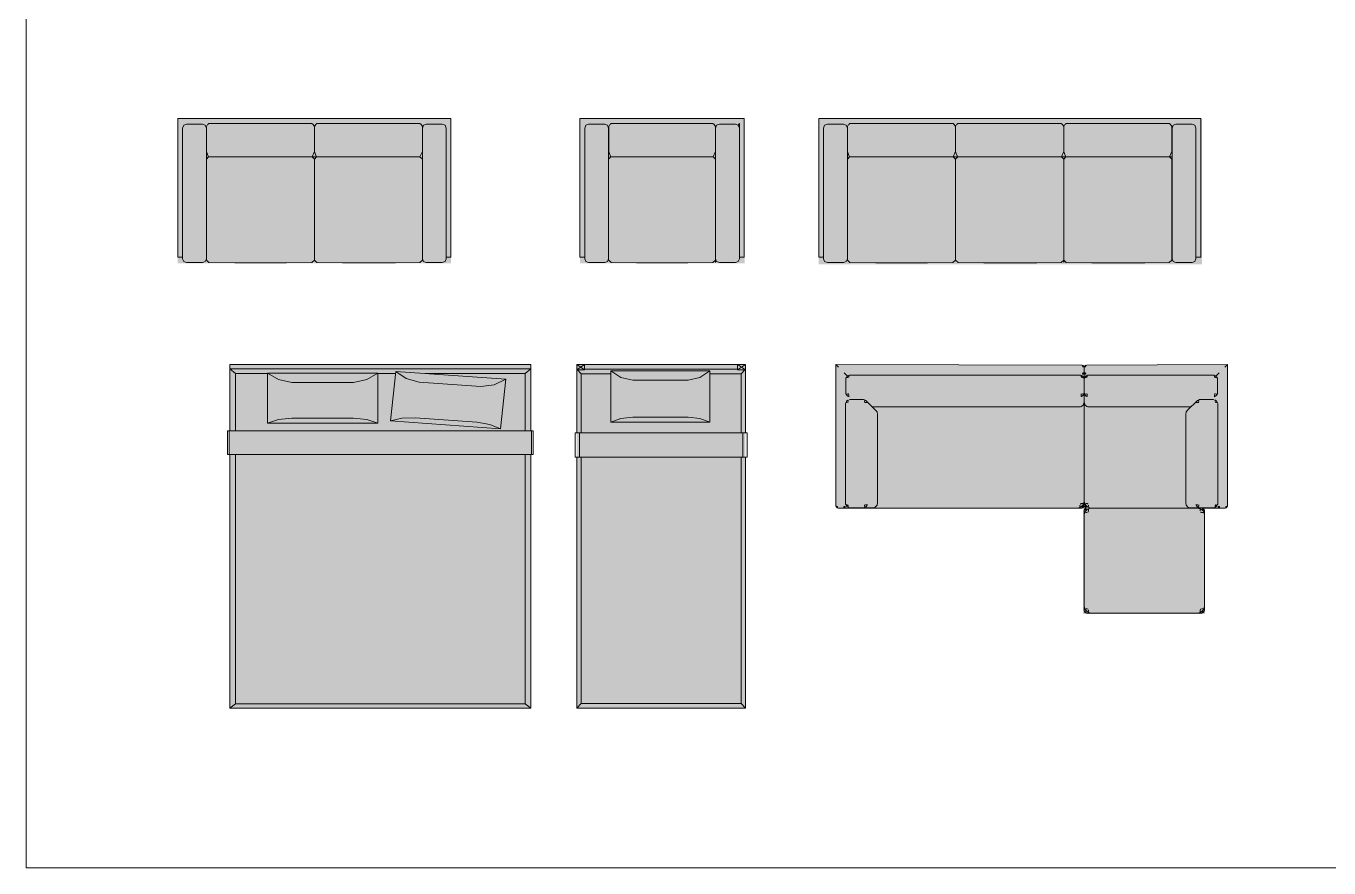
# Model space of a CAD drawing. Units: millimetres at full size, sheet at 1:100. Extents: x -361910 to 68111, y -79207 to 22945.
# Drawn here: x 7458 to 14279, y -29438 to -25029 of the extents above; entities that cross this region are included whole.
import ezdxf

# ---------------------------------------------------------------- set-up
doc = ezdxf.new("R2010")
doc.units = ezdxf.units.MM
doc.header["$LTSCALE"] = 100
doc.layers.add('0-0_通り芯', color=4, linetype='Continuous', lineweight=9)
doc.layers.add('0-D_寸法', color=4, linetype='Continuous', lineweight=9)
doc.layers.add('8-4_既存家具', color=7, linetype='Continuous')

msp = doc.modelspace()

# ---------------------------------------------------------------- linework, layer by layer
at = {"layer": '0-0_通り芯', "color": 7, "lineweight": 18}
for p, q in [((7457.9, -20620), (7457.9, -29437.8)), ((7457.9, -29437.8), (22101.1, -29437.8))]:
    msp.add_line(p, q, dxfattribs=at)
at = {"layer": '0-D_寸法'}
for p, q in [((8402.2, -25563.1), (8402.2, -26247.1)), ((9532.5, -25554.1), (9532.5, -25607)), ((10382.6, -26247.1), (10382.6, -25563.1)), ((11192.3, -25563.1), (11186.4, -25548.7)), ((12324, -25554.1), (12324, -25591.8)), ((8967.5, -25686), (8967.5, -25630.7)), ((9532.5, -25725.3), (9532.5, -25607)), ((12324, -25667.1), (12324, -25591.8)), ((8402.4, -25725.3), (8413.7, -25713.3)), ((8407.8, -25700.9), (8413.7, -25713.3)), ((9520.2, -25713.2), (8413.7, -25713.2)), ((8967.5, -25686), (8955.3, -25713.2)), ((8967.5, -25725.3), (8955.3, -25713.2)), ((8972.9, -25700.9), (8967.5, -25686)), ((8978.8, -25713.3), (8972.9, -25700.9)), ((9532.5, -25686), (9520.2, -25713.2)), ((9520.2, -25713.2), (9532.5, -25725.3)), ((11054.8, -25713.2), (10513.4, -25713.2)), ((11769, -25713.3), (13456.4, -25713.3)), ((12323.9, -25686), (12324, -25686)), ((8402.4, -26254.9), (8402.4, -25725.3)), ((8967.6, -25732.3), (8967.5, -25732.3)), ((9532.5, -25725.3), (9532.5, -26247.3)), ((11067.2, -25725.3), (11067.2, -26267.5)), ((12324, -25725.3), (12324, -25729.9)), ((12324, -25729.9), (12324, -26256.3)), ((12890.3, -25725.3), (12890.3, -26267.5)), ((8967.5, -25857.4), (8967.5, -26249.9)), ((10507.8, -26086.5), (10507.9, -26086.4)), ((8402.2, -26128.1), (8402.4, -26128)), ((8402.4, -26186.8), (8402.2, -26186.8)), ((10507.9, -26186.8), (10507.8, -26186.8)), ((11757.5, -26145.2), (11757.7, -26145.1)), ((11757.7, -26186.8), (11757.5, -26186.8)), ((8402.2, -26210.1), (8402.4, -26210.1)), ((10507.8, -26208.4), (10507.9, -26208.4)), ((11757.5, -26210.7), (11757.7, -26210.7)), ((13456.5, -26212.4), (13457.3, -26212.4)), ((8524.2, -26801.4), (8524.2, -27148.1)), ((10100.6, -26801.4), (8524.2, -26801.4)), ((10100.6, -27148.1), (10100.6, -26801.4)), ((10341.2, -26801.4), (10341.2, -27158.6)), ((10341.2, -26801.4), (11223.6, -26801.4)), ((10381.8, -26801.4), (10341.2, -26829)), ((10381.8, -26829), (10341.2, -26801.4)), ((11183, -26829), (11183, -26801.4)), ((11223.6, -26829), (11183, -26801.4)), ((11223.6, -26801.4), (11183, -26829)), ((11223.6, -27158.6), (11223.6, -26801.4)), ((11697.4, -26801.4), (11710.5, -26814.6)), ((11697.4, -26801.4), (11697.4, -27540.8)), ((13010.5, -26804), (13003.9, -26806.7)), ((13747.4, -26801.4), (13010.5, -26804)), ((13734.2, -26814.6), (13747.4, -26801.4)), ((13747.4, -27540.8), (13747.4, -26801.4)), ((8553.8, -26848.1), (8524.2, -26824.3)), ((8524.2, -26824.3), (10100.6, -26824.3)), ((8553.8, -27148.1), (8553.8, -26848.1)), ((8553.8, -26848.1), (8722, -26848.1)), ((8779.8, -26880.6), (8722, -26847.1)), ((9300, -26848.1), (9393.1, -26848.1)), ((9448.2, -26874.6), (9394.3, -26837.2)), ((9549.7, -26848.1), (10071, -26848.1)), ((10100.6, -26824.3), (10071, -26848.1)), ((10071, -27148.1), (10071, -26848.1)), ((10363.3, -26849.6), (10344.8, -26829)), ((10363.3, -27158.6), (10363.3, -26849.6)), ((10363.3, -26849.6), (10519.9, -26849.6)), ((10381.8, -26825), (11183, -26825)), ((10571.7, -26868.7), (10519.9, -26834.1)), ((10571.7, -26868.7), (10633.8, -26884)), ((11037.6, -26849.6), (11201.5, -26849.6)), ((11223.6, -26829), (11183, -26829)), ((11220, -26829), (11201.5, -26849.6)), ((11201.5, -27158.6), (11201.5, -26849.6)), ((11741.1, -26845.1), (11757.9, -26862)), ((11751.8, -26871.9), (11749.9, -26875.3)), ((11752.8, -26868.7), (11751.8, -26871.9)), ((11752.8, -26868.5), (11752.8, -26868.7)), ((11759.5, -26860.4), (11754.6, -26865.3)), ((11754.6, -26869.9), (11759.5, -26869)), ((11763.1, -26858.4), (11759.5, -26860.4)), ((11763.1, -26866.9), (11759.5, -26869)), ((11763.3, -26858.3), (11763.1, -26858.4)), ((11763.1, -26866.9), (11763.3, -26866.7)), ((11763.3, -26866.7), (11766.5, -26867)), ((11765.1, -26863.5), (11765.1, -26859.5)), ((11769.2, -26856.4), (11766.5, -26857.5)), ((12979.9, -26857.5), (12977.2, -26856.4)), ((12983, -26858.3), (12979.9, -26857.5)), ((12981.2, -26859.5), (12981.2, -26863.5)), ((12981.2, -26863.5), (12983.3, -26866.9)), ((12983, -26866.7), (12981.2, -26863.5)), ((12982.7, -26869.9), (12983, -26866.7)), ((12983.3, -26866.9), (12982.7, -26869.9)), ((12983.3, -26858.4), (12983, -26858.3)), ((12986.8, -26860.4), (12983, -26858.3)), ((12983, -26866.7), (12983.3, -26866.9)), ((12991.8, -26865.3), (12986.8, -26860.4)), ((12986.8, -26869), (12991.8, -26869.9)), ((12988.1, -26852.5), (12990.9, -26852.7)), ((12994.6, -26810.5), (12990.9, -26806.7)), ((12990.9, -26852.7), (12994.6, -26848.9)), ((12993.6, -26868.5), (12991.8, -26865.3)), ((12991.8, -26869.9), (12993.6, -26868.5)), ((12993.6, -26868.7), (12991.8, -26869.9)), ((12993.6, -26868.7), (12993.6, -26868.5)), ((12994.6, -26813.3), (12994.6, -26810.5)), ((12997.4, -26817.1), (12994.6, -26810.5)), ((12997.4, -26815.9), (12994.6, -26810.5)), ((13000.1, -26810.5), (12997.4, -26817.1)), ((13000.1, -26810.5), (12997.4, -26815.9)), ((12997.4, -26815.9), (12997.4, -27540.8)), ((13003.9, -26806.7), (13000.1, -26810.5)), ((13000.1, -26810.5), (13000.1, -26813.3)), ((13000.1, -26848.9), (13003.9, -26852.7)), ((13003, -26865.3), (13001.2, -26868.5)), ((13001.2, -26868.5), (13001.2, -26868.7)), ((13003, -26869.9), (13001.2, -26868.7)), ((13007.9, -26860.4), (13003, -26865.3)), ((13003, -26869.9), (13007.9, -26869)), ((13003.9, -26852.7), (13006.7, -26852.5)), ((13011.8, -26858.3), (13007.9, -26860.4)), ((13011.8, -26858.3), (13011.5, -26858.4)), ((13011.5, -26866.9), (13011.8, -26866.7)), ((13012, -26869.9), (13011.5, -26866.9)), ((13014.9, -26857.5), (13011.8, -26858.3)), ((13013.5, -26863.5), (13011.8, -26866.7)), ((13013.5, -26863.5), (13013.5, -26859.5)), ((13017.6, -26856.4), (13014.9, -26857.5)), ((13678.3, -26857.5), (13675.6, -26856.4)), ((13678.3, -26867), (13681.4, -26866.7)), ((13679.7, -26859.5), (13679.7, -26863.5)), ((13681.7, -26858.4), (13681.4, -26858.3)), ((13681.4, -26866.7), (13681.7, -26866.9)), ((13685.3, -26860.4), (13681.7, -26858.4)), ((13685.3, -26869), (13681.7, -26866.9)), ((13690.2, -26865.3), (13685.3, -26860.4)), ((13685.3, -26869), (13690.2, -26869.9)), ((13686.8, -26862), (13703.7, -26845.1)), ((13692, -26868.7), (13692, -26868.5)), ((13692.9, -26871.9), (13692, -26868.7)), ((13694.8, -26875.3), (13692.9, -26871.9)), ((8779.8, -26880.6), (8849.1, -26895.5)), ((9172.8, -26895.5), (8849.1, -26895.5)), ((9448.2, -26874.6), (9515.7, -26894.4)), ((9838.2, -26917.1), (9515.7, -26894.4)), ((10923.7, -26884), (10633.8, -26884)), ((12997.4, -26880), (12996.4, -26875.3)), ((12998.3, -26875.3), (12997.4, -26880)), ((11749.6, -27002.5), (11748.5, -27005.1)), ((11750.5, -26999.3), (11749.6, -27002.5)), ((11749.9, -26953.8), (11749.9, -26954.9)), ((11749.9, -26954.9), (11751.8, -26958.9)), ((11752.6, -26995.5), (11750.5, -26999.3)), ((11750.5, -26999), (11750.5, -26999.3)), ((11751.6, -27001.1), (11755.6, -27001.1)), ((11751.8, -26958.9), (11754.6, -26962.7)), ((11752.8, -26958.9), (11751.8, -26958.9)), ((11757.4, -26990.6), (11752.6, -26995.5)), ((11752.8, -26958.6), (11754.6, -26956.2)), ((11752.8, -26958.6), (11752.8, -26958.9)), ((11759.5, -26955.4), (11754.6, -26956.2)), ((11754.6, -26962.7), (11759.5, -26967.6)), ((11758.8, -26999.3), (11755.6, -27001.1)), ((11760.6, -26988.8), (11757.4, -26990.6)), ((11758.8, -26999.3), (11759.1, -26999)), ((11759.1, -26999), (11762, -26999.6)), ((11763.1, -26969), (11759.5, -26967.6)), ((11760.8, -26988.8), (11760.6, -26988.8)), ((11762, -26990.6), (11760.6, -26988.8)), ((11761.7, -26987.8), (11760.8, -26988.8)), ((11760.8, -26988.8), (11762, -26990.6)), ((11761.1, -26995.5), (11762, -26990.6)), ((11763.1, -26956.8), (11763.6, -26953.6)), ((11763.3, -26957.1), (11763.1, -26956.8)), ((11765.1, -26960.9), (11763.1, -26956.8)), ((11763.1, -26969), (11763.3, -26969)), ((11763.6, -26953.6), (11763.3, -26957.1)), ((11763.3, -26957.1), (11765.1, -26960.9)), ((11763.3, -26969), (11766.5, -26970)), ((11765.1, -26966.6), (11765.1, -26960.9)), ((11847, -26985.9), (11845.9, -26985.9)), ((11851.1, -26987.8), (11847, -26985.9)), ((11848.4, -26990.6), (11847.5, -26995.5)), ((11848.9, -26999), (11847.5, -26995.5)), ((11850.7, -26988.8), (11847.7, -26987.8)), ((11849.2, -26999.3), (11848.5, -27002.5)), ((11848.9, -26999), (11849.2, -26999.3)), ((11851, -26988.8), (11850.7, -26988.8)), ((11851, -26988.8), (11854.8, -26990.6)), ((11854.8, -26990.6), (11851.1, -26987.8)), ((11853, -27001.1), (11858.7, -27001.1)), ((11859.7, -26995.5), (11854.8, -26990.6)), ((11858.7, -27001.1), (11861.2, -26999)), ((11861.1, -26999.3), (11858.7, -27001.1)), ((11861.1, -26999.3), (11861.2, -26999)), ((11862.6, -26999.6), (11861.1, -26999.3)), ((11861.2, -26999), (11862.6, -26999.6)), ((12983, -26957.1), (12979.9, -26956.4)), ((12981.2, -26960.9), (12981.2, -26966.6)), ((12983, -26969), (12981.2, -26966.6)), ((12983.3, -26969), (12982.7, -26970.5)), ((12983.3, -26956.8), (12983, -26957.1)), ((12983, -26969), (12983.3, -26969)), ((12983.3, -26956.8), (12986.8, -26955.4)), ((12991.8, -26956.2), (12986.8, -26955.4)), ((12986.8, -26967.6), (12991.8, -26962.7)), ((12993.6, -26958.9), (12991.8, -26962.7)), ((12991.8, -27013.6), (12994.5, -27009.3)), ((12993.6, -26958.6), (12994.5, -26955.6)), ((12993.6, -26958.9), (12993.6, -26958.6)), ((12994.5, -27009.3), (12996.4, -27004.3)), ((12996.4, -26953.8), (12997.4, -26950.8)), ((12997.4, -26950.8), (12996.4, -26954.9)), ((12996.4, -26954.9), (12996.4, -26953.8)), ((12996.4, -27004.3), (12997.4, -26998.9)), ((12997.4, -26950.8), (12998.3, -26953.8)), ((12998.3, -26954.9), (12997.4, -26950.8)), ((12997.4, -26998.9), (12998.3, -27004.3)), ((12998.3, -26953.8), (12998.3, -26954.9)), ((12998.3, -27004.3), (13000.2, -27009.3)), ((13000.2, -26955.6), (13001.2, -26958.6)), ((13000.2, -27009.3), (13003, -27013.6)), ((13001.2, -26958.6), (13001.2, -26958.9)), ((13003, -26962.7), (13001.2, -26958.9)), ((13007.9, -26955.4), (13003, -26956.2)), ((13003, -26962.7), (13007.9, -26967.6)), ((13007.9, -26955.4), (13011.5, -26956.8)), ((13011.8, -26957.1), (13011.5, -26956.8)), ((13011.5, -26969), (13011.8, -26969)), ((13012, -26970.5), (13011.5, -26969)), ((13014.9, -26956.4), (13011.8, -26957.1)), ((13013.5, -26966.6), (13011.8, -26969)), ((13013.5, -26966.6), (13013.5, -26960.9)), ((13582.1, -26999.6), (13583.6, -26999)), ((13583.6, -26999), (13583.7, -26999.3)), ((13586, -27001.1), (13583.7, -26999.3)), ((13589.9, -26990.6), (13585.1, -26995.5)), ((13586, -27001.1), (13591.8, -27001.1)), ((13593.7, -26987.8), (13589.9, -26990.6)), ((13589.9, -26990.6), (13593.7, -26988.8)), ((13594, -26988.8), (13593.7, -26988.8)), ((13597, -26987.8), (13594, -26988.8)), ((13595.6, -26999.3), (13595.8, -26999)), ((13596.3, -27002.5), (13595.6, -26999.3)), ((13597.3, -26995.5), (13595.8, -26999)), ((13597.3, -26995.5), (13596.4, -26990.6)), ((13678.3, -26970), (13681.4, -26969)), ((13679.7, -26960.9), (13681.4, -26957.1)), ((13679.7, -26960.9), (13679.7, -26966.6)), ((13681.2, -26953.6), (13681.7, -26956.8)), ((13681.7, -26956.8), (13681.4, -26957.1)), ((13681.4, -26969), (13681.7, -26969)), ((13685.3, -26967.6), (13681.7, -26969)), ((13682.8, -26990.6), (13683.9, -26988.8)), ((13682.8, -26990.6), (13683.7, -26995.5)), ((13682.8, -26999.6), (13685.7, -26999)), ((13684.1, -26988.8), (13683.9, -26988.8)), ((13687.3, -26990.6), (13684.1, -26988.8)), ((13690.2, -26956.2), (13685.3, -26955.4)), ((13685.3, -26967.6), (13690.2, -26962.7)), ((13685.7, -26999), (13686, -26999.3)), ((13689.2, -27001.1), (13686, -26999.3)), ((13692.2, -26995.5), (13687.3, -26990.6)), ((13690.2, -26956.2), (13692, -26958.6)), ((13690.2, -26962.7), (13692.9, -26958.9)), ((13692, -26958.9), (13692, -26958.6)), ((13692.9, -26958.9), (13692, -26958.9)), ((13694.3, -26999.3), (13692.2, -26995.5)), ((13692.9, -26958.9), (13694.8, -26954.9)), ((13694.3, -26999.3), (13694.3, -26999)), ((13695.2, -27002.5), (13694.3, -26999.3)), ((13694.8, -26954.9), (13694.8, -26953.8)), ((13696.2, -27005.1), (13695.2, -27002.5)), ((10571.7, -27083.5), (10633.8, -27076.7)), ((10633.8, -27076.7), (10923.7, -27076.7)), ((10923.7, -27076.7), (10985.8, -27083.5)), ((11887.6, -27022.6), (12973.3, -27022.6)), ((11913, -27049.3), (11910.5, -27045.2)), ((11914.4, -27053.9), (11913, -27049.3)), ((11914.7, -27058.7), (11914.4, -27053.9)), ((11914.7, -27528.2), (11914.7, -27058.7)), ((12973.3, -27022.6), (12978.2, -27022.3)), ((12978.2, -27022.3), (12982.7, -27020.9)), ((12982.7, -27020.9), (12986.8, -27018.4)), ((12991.8, -27013.6), (12986.8, -27018.4)), ((13007.9, -27018.4), (13003, -27013.6)), ((13007.9, -27018.4), (13012, -27020.9)), ((13012, -27020.9), (13016.6, -27022.3)), ((13016.6, -27022.3), (13021.4, -27022.6)), ((13021.4, -27022.6), (13557.2, -27022.6)), ((13530.4, -27053.9), (13530.1, -27058.7)), ((13530.1, -27058.7), (13530.1, -27528.2)), ((13531.8, -27049.3), (13530.4, -27053.9)), ((13534.2, -27045.2), (13531.8, -27049.3)), ((8722, -27107.8), (8779.8, -27089.1)), ((8779.8, -27089.1), (8849.1, -27082.5)), ((8849.1, -27082.5), (9172.8, -27082.5)), ((9172.8, -27082.5), (9242.2, -27089.1)), ((9242.2, -27089.1), (9300, -27107.8)), ((9366.1, -27096.9), (9425.7, -27082.4)), ((9425.7, -27082.4), (9495.5, -27080.7)), ((9495.5, -27080.7), (9817.9, -27103.4)), ((9817.9, -27103.4), (9886.3, -27114.9)), ((9886.3, -27114.9), (9941.9, -27137.5)), ((10519.9, -27102.7), (10571.7, -27083.5)), ((10985.8, -27083.5), (11037.6, -27102.7)), ((8512.4, -27148.1), (8512.4, -27272)), ((8520.5, -27272), (8520.5, -27148.1)), ((10104.3, -27148.1), (10104.3, -27272)), ((10354.9, -27286.2), (10354.9, -27158.6)), ((11209.9, -27286.2), (11209.9, -27158.6)), ((8524.2, -27272), (8524.2, -28601.4)), ((8553.8, -27272), (8553.8, -28577.6)), ((10071, -27272), (10071, -28577.6)), ((10100.6, -28601.4), (10100.6, -27272)), ((10341.2, -27286.2), (10341.2, -28601.4)), ((10363.3, -27286.2), (10363.3, -28576.9)), ((11201.5, -27286.2), (11201.5, -28576.9)), ((11223.6, -28601.4), (11223.6, -27286.2)), ((11697.4, -27540.8), (11700.1, -27547.4)), ((11700.1, -27544.7), (11700.1, -27547.4)), ((11700.1, -27547.4), (11703.9, -27551.2)), ((11703.9, -27551.2), (11709.3, -27554)), ((11703.9, -27551.2), (11710.5, -27554)), ((11709.3, -27554), (12984.2, -27554)), ((11739.1, -27551.2), (11742.3, -27551.2)), ((11742.3, -27551.2), (11746.1, -27547.4)), ((11748.5, -27532.1), (11749.6, -27534.7)), ((11750.5, -27537.9), (11750.5, -27538.1)), ((11750.5, -27538.1), (11752.6, -27541.7)), ((11755.6, -27536.1), (11751.6, -27536.1)), ((11752.6, -27541.7), (11757.4, -27546.6)), ((11758.8, -27537.9), (11759.2, -27534.7)), ((11759.1, -27538.1), (11758.8, -27537.9)), ((11759.1, -27538.1), (11761.1, -27541.7)), ((11760.6, -27548.4), (11760.8, -27548.4)), ((11760.8, -27548.4), (11764, -27549.4)), ((11762, -27546.6), (11761.1, -27541.7)), ((11764, -27549.4), (11767.5, -27551.3)), ((11842.9, -27552.2), (11845.9, -27551.3)), ((11847, -27551.3), (11842.9, -27552.2)), ((11848.9, -27538.1), (11845.7, -27537.6)), ((11845.9, -27551.3), (11847, -27551.3)), ((11847.5, -27541.7), (11848.4, -27546.6)), ((11850.7, -27548.4), (11848.4, -27546.6)), ((11849.2, -27537.9), (11848.9, -27538.1)), ((11849.2, -27537.9), (11853, -27536.1)), ((11850.7, -27548.4), (11851, -27548.4)), ((11851, -27548.4), (11851.1, -27549.4)), ((11858.7, -27536.1), (11853, -27536.1)), ((11854.8, -27546.6), (11859.7, -27541.7)), ((11859.7, -27541.7), (11862.2, -27534.8)), ((11861.2, -27538.1), (11859.7, -27541.7)), ((11861.2, -27538.1), (11861.1, -27537.9)), ((11862.2, -27534.7), (11861.2, -27538.1)), ((11891, -27552.2), (11896.4, -27551.3)), ((11896.4, -27551.3), (11901.4, -27549.4)), ((11901.4, -27549.4), (11905.7, -27546.6)), ((11910.5, -27541.7), (11905.7, -27546.6)), ((11910.5, -27541.7), (11913, -27537.6)), ((11913, -27537.6), (11914.4, -27533)), ((11914.4, -27533), (11914.7, -27528.2)), ((12968.3, -27551.9), (12969.6, -27551.9)), ((12969.6, -27551.9), (12976.6, -27549.1)), ((12974.3, -27538), (12974.3, -27545.4)), ((12976.7, -27547.8), (12974.3, -27545.4)), ((12976.6, -27549.1), (12982.1, -27545.4)), ((12977.3, -27547.8), (12976.6, -27549.1)), ((12977.3, -27532.5), (12976.7, -27533.2)), ((12977.3, -27547.8), (12976.7, -27547.8)), ((12977.3, -27532.5), (12982.1, -27530.1)), ((12979, -27547.4), (12988.1, -27547.4)), ((12989.5, -27530.1), (12982.1, -27530.1)), ((12982.1, -27545.4), (12989.5, -27538)), ((12984.2, -27554), (12990.9, -27551.2)), ((12988.1, -27551.2), (12990.9, -27551.2)), ((12989.5, -27538), (12993.2, -27532.5)), ((12991.9, -27533.2), (12989.5, -27538)), ((12990.9, -27536), (12990.9, -27544.7)), ((12990.9, -27551.2), (12994.6, -27547.4)), ((12991.9, -27532.5), (12993.2, -27528.3)), ((12991.9, -27532.5), (12991.9, -27533.2)), ((12993.2, -27532.5), (12996.1, -27525.5)), ((12994.6, -27547.4), (12997.4, -27540.8)), ((12996.1, -27524.2), (12997.4, -27519)), ((12996.1, -27525.5), (12996.1, -27524.2)), ((12997.4, -27519), (12998.7, -27524.2)), ((12997.4, -27540.8), (13000.1, -27547.4)), ((13003.2, -27556), (12999.4, -27559.8)), ((13000.1, -27547.4), (13003.9, -27551.2)), ((13001.6, -27528.3), (13002.9, -27532.5)), ((13001.6, -27532.5), (13005.3, -27538)), ((13002.9, -27533.2), (13002.9, -27532.5)), ((13005.3, -27538), (13002.9, -27533.2)), ((13009.3, -27553.5), (13003.2, -27556)), ((13003.9, -27544.7), (13003.9, -27536)), ((13003.9, -27551.2), (13006.7, -27551.2)), ((13003.9, -27551.2), (13009.4, -27553.5)), ((13012.6, -27530.1), (13005.3, -27530.1)), ((13005.3, -27538), (13012.6, -27545.4)), ((13006.7, -27547.4), (13015.7, -27547.4)), ((13012.6, -27530.1), (13017.4, -27532.5)), ((13012.6, -27545.4), (13018.2, -27549.1)), ((13018.1, -27533.2), (13017.4, -27532.5)), ((13018.1, -27547.8), (13017.4, -27547.8)), ((13018.2, -27549.1), (13017.4, -27547.8)), ((13020.5, -27545.4), (13018.1, -27547.8)), ((13018.2, -27549.1), (13025.1, -27551.9)), ((13020.5, -27545.4), (13020.5, -27538)), ((13025.1, -27551.9), (13026.4, -27551.9)), ((13026.4, -27551.9), (13031.7, -27553.3)), ((13530.1, -27528.2), (13530.4, -27533)), ((13530.4, -27533), (13531.8, -27537.6)), ((13531.8, -27537.6), (13534.2, -27541.7)), ((13539.1, -27546.6), (13534.2, -27541.7)), ((13539.1, -27546.6), (13543.4, -27549.4)), ((13543.4, -27549.4), (13548.3, -27551.3)), ((13548.3, -27551.3), (13553.8, -27552.2)), ((13583.7, -27537.9), (13583.6, -27538.1)), ((13585.1, -27541.7), (13583.6, -27538.1)), ((13591.8, -27536.1), (13586, -27536.1)), ((13591.8, -27536.1), (13595.6, -27537.9)), ((13593.1, -27553.3), (13597.2, -27552.2)), ((13593.7, -27548.4), (13594, -27548.4)), ((13593.7, -27549.4), (13593.7, -27548.4)), ((13596.4, -27546.6), (13594, -27548.4)), ((13595.8, -27538.1), (13595.6, -27537.9)), ((13599.1, -27537.6), (13595.8, -27538.1)), ((13596.4, -27546.6), (13597.3, -27541.7)), ((13597.8, -27551.3), (13598.9, -27551.3)), ((13601.9, -27552.2), (13597.8, -27551.3)), ((13599.6, -27554.6), (13598.3, -27554.6)), ((13598.9, -27551.3), (13601.9, -27552.2)), ((13606.6, -27557.4), (13599.6, -27554.6)), ((13620.1, -27556), (13614.6, -27553.7)), ((13615.3, -27554), (13735.5, -27554)), ((13623.9, -27559.8), (13620.1, -27556)), ((13677.3, -27551.3), (13680.7, -27549.4)), ((13680.7, -27549.4), (13683.9, -27548.4)), ((13683.7, -27541.7), (13682.8, -27546.6)), ((13683.7, -27541.7), (13685.7, -27538.1)), ((13683.9, -27548.4), (13684.1, -27548.4)), ((13685.6, -27534.7), (13686, -27537.9)), ((13686, -27537.9), (13685.7, -27538.1)), ((13687.3, -27546.6), (13692.2, -27541.7)), ((13693.2, -27536.1), (13689.2, -27536.1)), ((13692.2, -27541.7), (13694.3, -27538.1)), ((13694.3, -27538.1), (13694.3, -27537.9)), ((13695.2, -27534.7), (13696.2, -27532.1)), ((13698.6, -27547.4), (13702.5, -27551.2)), ((13702.5, -27551.2), (13705.7, -27551.2)), ((13734.2, -27554), (13740.9, -27551.2)), ((13735.5, -27554), (13740.9, -27551.2)), ((13744.6, -27547.4), (13744.6, -27544.7)), ((12999.4, -27559.8), (12996.7, -27566.4)), ((12996.7, -27566.4), (12996.7, -28090.1)), ((13001.6, -27574), (12998.7, -27581)), ((12998.7, -27581), (12998.7, -27582.3)), ((12999.4, -27559.8), (12999.4, -27562.5)), ((13005.3, -27568.5), (13001.6, -27574)), ((13001.6, -27574), (13002.9, -27573.3)), ((13002.9, -27574), (13002.9, -27573.3)), ((13005.3, -27576.4), (13002.9, -27574)), ((13012.6, -27561.1), (13005.3, -27568.5)), ((13005.3, -27576.4), (13012.6, -27576.4)), ((13018.2, -27557.4), (13012.6, -27561.1)), ((13012.6, -27561.1), (13017.4, -27558.7)), ((13017.4, -27558.7), (13018.1, -27558.7)), ((13017.4, -27574), (13018.1, -27573.3)), ((13022.4, -27557.4), (13018.1, -27558.7)), ((13020.5, -27568.5), (13018.1, -27573.3)), ((13020.5, -27568.5), (13020.5, -27561.1)), ((13604.3, -27561.1), (13606.7, -27558.7)), ((13604.3, -27561.1), (13604.3, -27568.5)), ((13606.6, -27557.4), (13607.3, -27558.7)), ((13612.1, -27561.1), (13606.6, -27557.4)), ((13606.7, -27558.7), (13607.3, -27558.7)), ((13606.7, -27573.3), (13607.3, -27574)), ((13612.1, -27576.4), (13607.3, -27574)), ((13619.5, -27568.5), (13612.1, -27561.1)), ((13612.1, -27576.4), (13619.5, -27576.4)), ((13619.5, -27568.5), (13621.9, -27573.3)), ((13623.2, -27574), (13619.5, -27568.5)), ((13621.9, -27573.3), (13621.9, -27574)), ((13623.2, -27578.2), (13621.9, -27574)), ((13623.9, -27562.5), (13623.9, -27559.8)), ((13626.7, -27566.4), (13623.9, -27559.8)), ((13626.7, -27584.7), (13626.7, -27566.4)), ((12996.7, -28090.1), (12999.4, -28096.7)), ((12998.7, -28074.2), (12998.7, -28075.5)), ((12998.7, -28075.5), (13001.6, -28082.4)), ((12999.4, -28096.7), (13003.2, -28100.5)), ((13001.6, -28078.3), (13002.9, -28082.5)), ((13002.9, -28083.2), (13002.9, -28082.5)), ((13003.2, -28100.5), (13005.9, -28100.5)), ((13003.2, -28100.5), (13009.8, -28103.2)), ((13012.6, -28080.1), (13005.3, -28080.1)), ((13005.3, -28088), (13012.6, -28095.4)), ((13012.6, -28080.1), (13017.4, -28082.5)), ((13012.6, -28095.4), (13018.2, -28099.1)), ((13018.1, -28083.2), (13017.4, -28082.5)), ((13018.1, -28097.8), (13017.4, -28097.8)), ((13018.2, -28099.1), (13017.4, -28097.8)), ((13020.5, -28095.4), (13018.1, -28097.8)), ((13018.2, -28099.1), (13025.1, -28101.9)), ((13020.5, -28095.4), (13020.5, -28088)), ((13599.6, -28101.9), (13606.6, -28099.1)), ((13602.4, -28099.1), (13606.7, -28097.8)), ((13604.3, -28088), (13606.7, -28083.2)), ((13604.3, -28088), (13604.3, -28095.4)), ((13607.3, -28082.5), (13606.7, -28083.2)), ((13607.3, -28097.8), (13606.7, -28097.8)), ((13619.5, -28080.1), (13612.1, -28080.1)), ((13612.1, -28095.4), (13619.5, -28088)), ((13613.5, -28103.2), (13620.1, -28100.5)), ((13617.4, -28100.5), (13620.1, -28100.5)), ((13619.5, -28080.1), (13621.9, -28082.5)), ((13619.5, -28088), (13623.2, -28082.4)), ((13620.1, -28100.5), (13623.9, -28096.7)), ((13623.2, -28082.4), (13621.9, -28083.2)), ((13621.9, -28082.5), (13621.9, -28083.2)), ((13623.2, -28082.4), (13626.1, -28075.5)), ((13626.1, -28075.5), (13626.1, -28074.2)), ((13009.8, -28103.2), (13613.5, -28103.2)), ((13025.1, -28101.9), (13026.4, -28101.9)), ((13026.4, -28101.9), (13031.7, -28103.2)), ((13593.1, -28103.2), (13598.3, -28101.9)), ((13598.3, -28101.9), (13599.6, -28101.9)), ((8553.8, -28577.6), (8524.2, -28601.4)), ((10071, -28577.6), (8553.8, -28577.6)), ((10363.3, -28576.9), (10341.2, -28601.4)), ((11201.5, -28576.9), (10363.3, -28576.9))]:
    msp.add_line(p, q, dxfattribs=at)
for points in [[(9682.4, -25513.9), (8252.4, -25513.9), (8252.4, -26239.6), (8277.3, -26239.6), (8277.3, -25700.9), (8277.5, -25700.9)], [(8277.5, -26247.1), (8277.5, -25563.1), (8283.5, -25548.7), (8297.9, -25542.7), (8381.9, -25542.7), (8396.3, -25548.7), (8402.2, -25563.1)], [(8402.5, -25554.1), (8407.8, -25545.2), (8411.4, -25542.3), (8414.6, -25538.9)], [(8407.8, -25700.9), (8402.5, -25686), (8402.5, -25554.1)], [(8414.6, -25538.9), (8954.4, -25538.9), (8960.9, -25545.2), (8967.5, -25554.1)], [(8967.5, -25554.1), (8972.9, -25545.2), (8976.5, -25542.3), (8979.7, -25538.9), (9519.3, -25538.9), (9525.8, -25545.2), (9532.5, -25554.1)], [(8972.9, -25545.2), (8972.9, -25547.4), (8967.5, -25554.1)], [(8967.5, -25554.1), (8967.5, -25607), (8967.5, -25630.7)], [(9532.5, -25563.1), (9538.5, -25548.7), (9552.9, -25542.7), (9636.9, -25542.7), (9651.3, -25548.7), (9657.2, -25563.1), (9657.2, -26247.1)], [(9657.2, -26212.4), (9657.4, -26212.4), (9657.4, -26239.6), (9682.4, -26239.6), (9682.4, -25513.9)], [(11217.4, -25513.9), (10357.4, -25513.9), (10357.4, -26239.6), (10382.4, -26239.6), (10382.4, -26186.7), (10382.6, -26186.6)], [(10382.6, -25563.1), (10388.6, -25548.7), (10403, -25542.7), (10487.3, -25542.7), (10501.8, -25548.7), (10507.8, -25563.1), (10507.8, -26247.1)], [(10513.4, -25700.9), (10508, -25686), (10508, -25554.1), (10513.4, -25545.2), (10517, -25542.3), (10520.2, -25538.9)], [(10520.2, -25538.9), (11053.8, -25538.9), (11060.4, -25545.2), (11067, -25554.1), (11067, -25686), (11054.8, -25713.2), (11067.2, -25725.3), (11067.2, -25563.1), (11073.2, -25548.7), (11087.6, -25542.7), (11171.9, -25542.7), (11186.4, -25548.7), (11192.4, -25538.9), (11192.4, -26247.1)], [(11192.4, -26239.6), (11217.4, -26239.6), (11217.4, -25513.9)], [(13607.4, -25513.9), (11607.4, -25513.9), (11607.4, -26239.6), (11632.4, -26239.6), (11632.4, -25700.9), (11632.6, -25700.9)], [(11632.6, -26247.1), (11632.6, -25563.1), (11638.5, -25548.7), (11653, -25542.7), (11737.1, -25542.7), (11751.6, -25548.7), (11757.5, -25563.1), (11757.5, -26247.1)], [(11763.2, -25700.9), (11757.8, -25686), (11757.8, -25554.1), (11763.2, -25545.2), (11766.8, -25542.3), (11770, -25538.9), (12310.8, -25538.9), (12317.4, -25545.2), (12324, -25554.1)], [(12324, -25554.1), (12329.4, -25545.2), (12333, -25542.3), (12336.2, -25538.9)], [(12336.2, -25538.9), (12877, -25538.9), (12883.5, -25545.2), (12890.1, -25554.1), (12890.1, -25686), (12877.9, -25713.2), (12890.3, -25725.3), (12901.5, -25713.3), (12895.7, -25700.9), (12890.3, -25686), (12890.3, -25554.1), (12895.7, -25545.2), (12899.3, -25542.3), (12902.5, -25538.9), (13443.2, -25538.9), (13449.7, -25545.2), (13456.4, -25554.1), (13456.4, -25686), (13444.1, -25713.2), (13456.5, -25725.3), (13456.5, -26254.9)], [(13457.3, -26247.1), (13457.3, -25563.1), (13463.3, -25548.7), (13477.7, -25542.7), (13561.9, -25542.7), (13576.3, -25548.7), (13582.3, -25563.1), (13582.4, -26247.1)], [(13582.4, -26239.6), (13607.4, -26239.6), (13607.4, -25513.9)], [(8967.5, -25725.3), (8967.5, -25857.4), (8967.6, -25725.3), (8978.8, -25713.3)], [(10382.6, -25862.8), (10382.4, -25862.8), (10382.4, -25700.9), (10382.6, -25700.9)], [(10507.9, -26254.9), (10507.9, -25725.3), (10519.3, -25713.3), (10513.4, -25700.9)], [(11757.7, -26254.9), (11757.7, -25725.3), (11769, -25713.3), (11763.2, -25700.9)], [(12324, -25686), (12324, -25667.1), (12323.9, -25686), (12311.7, -25713.2), (12324, -25725.4)], [(12324, -25725.3), (12335.3, -25713.3), (12329.4, -25700.9), (12324, -25686)], [(8277.5, -26247.1), (8283.5, -26261.5), (8297.9, -26267.5), (8381.9, -26267.5), (8396.3, -26261.5), (8402.2, -26247.1)], [(8402.4, -26254.9), (8404.2, -26256.5), (8415.2, -26267.5), (8550.6, -26268.9), (8820.7, -26268.9), (8953.8, -26267.5), (8967.5, -26254.9), (8967.5, -26249.9), (8967.6, -26254.9), (8969.4, -26256.5), (8980.3, -26267.5), (9114.5, -26268.9), (9391.9, -26268.9), (9518.7, -26267.5)], [(9518.7, -26267.5), (9532.6, -26254.9), (9532.6, -26247.3), (9538.5, -26261.5)], [(9636.9, -26267.5), (9651.3, -26261.5), (9657.2, -26247.1)], [(10382.6, -26247.1), (10388.6, -26261.5), (10403, -26267.5), (10487.3, -26267.5), (10501.8, -26261.5), (10507.8, -26247.1)], [(10507.9, -26254.9), (10509.7, -26256.5), (10520.8, -26267.5), (10653.3, -26268.9), (10922, -26268.9), (11053.2, -26267.5), (11067.2, -26254.9), (11067.2, -26247.1), (11073.2, -26261.5), (11087.6, -26267.5), (11171.9, -26267.5), (11186.4, -26261.5), (11192.3, -26247.1)], [(11632.6, -26247.1), (11638.5, -26261.5), (11653, -26267.5), (11737.1, -26267.5), (11751.6, -26261.5), (11757.5, -26247.1)], [(11757.7, -26254.9), (11759.5, -26256.5), (11770.5, -26267.5), (11906.2, -26268.9), (12176.9, -26268.9), (12310.2, -26267.5), (12324, -26254.9), (12325.7, -26256.3), (12336.8, -26267.5), (12471.3, -26268.9), (12749.3, -26268.9), (12876.4, -26267.5), (12890.3, -26254.9), (12891.9, -26256.3), (12903, -26267.5), (13037.6, -26268.9), (13315.5, -26268.9), (13442.6, -26267.5), (13456.5, -26254.9)], [(13457.3, -26247.1), (13463.3, -26261.5), (13477.7, -26267.5), (13561.9, -26267.5), (13576.3, -26261.5), (13582.3, -26247.1)], [(9538.5, -26261.5), (9552.9, -26267.5), (9636.9, -26267.5)], [(10381.8, -26801.4), (10381.8, -26829), (10341.2, -26829)], [(12990.9, -26806.7), (12984.2, -26804), (11697.4, -26801.4)], [(9172.8, -26895.5), (9242.2, -26880.6), (9300, -26847.1)], [(10923.7, -26884), (10985.8, -26868.7), (11037.6, -26834.1)], [(11752.8, -26868.5), (11751.8, -26869.6), (11749.9, -26874.6)], [(11766.5, -26857.5), (11763.3, -26858.3), (11765.1, -26859.5)], [(12977.2, -26856.4), (12973.3, -26856.3), (11773, -26856.3), (11769.2, -26856.4)], [(12990.9, -26806.7), (12988.1, -26806.7), (12988.1, -26810.5), (12990.9, -26813.3), (12994.6, -26813.3)], [(12994.6, -26848.9), (12994.6, -26845.7), (12990.9, -26845.1), (12988.1, -26847.7), (12988.1, -26852.5)], [(13000.1, -26813.3), (13003.9, -26813.3), (13006.7, -26810.5), (13006.7, -26806.7), (13003.9, -26806.7)], [(13006.7, -26852.5), (13006.7, -26847.7), (13003.9, -26845.1), (13000.1, -26845.7), (13000.1, -26848.9)], [(13675.6, -26856.4), (13671.7, -26856.3), (13021.4, -26856.3), (13017.6, -26856.4)], [(13679.7, -26859.5), (13681.4, -26858.3), (13678.3, -26857.5)], [(13694.8, -26874.6), (13692.9, -26869.6), (13692, -26868.5)], [(9838.2, -26917.1), (9908.9, -26907.1), (9970.1, -26877.8)], [(11749.9, -26875.3), (11749, -26880), (11749, -26950.8), (11749.9, -26953.8)], [(13694.8, -26953.8), (13695.8, -26950.8), (13695.8, -26880), (13694.8, -26875.3)], [(11748.5, -27005.1), (11748.4, -27009), (11748.4, -27528.2), (11748.5, -27532.1)], [(11845.9, -26985.9), (11842.9, -26985), (11772.1, -26985), (11767.5, -26985.9)], [(11910.5, -27045.2), (11905.7, -27040.3), (11854.8, -26990.6)], [(13589.9, -26990.6), (13539.1, -27040.3), (13534.2, -27045.2)], [(13598.9, -26985.9), (13597.8, -26985.9), (13593.7, -26987.8)], [(13677.3, -26985.9), (13672.7, -26985), (13601.9, -26985), (13598.9, -26985.9)], [(13685.7, -26999), (13689.2, -27001.1), (13693.2, -27001.1)], [(13696.2, -27532.1), (13696.3, -27528.2), (13696.3, -27009), (13696.2, -27005.1)], [(8512.4, -27272), (10112.4, -27272), (10112.4, -27148.1), (8512.4, -27148.1)], [(11703.9, -27551.2), (11706.7, -27551.2), (11706.7, -27547.4), (11703.9, -27544.7), (11700.1, -27544.7)], [(11746.1, -27547.4), (11746, -27544.7), (11741.1, -27544.7), (11738.5, -27547.4), (11739.1, -27551.2)], [(11749.6, -27534.7), (11750.5, -27537.9), (11751.6, -27536.1)], [(11760.6, -27548.4), (11761.7, -27549.4), (11766.7, -27551.3)], [(11767.5, -27551.3), (11772.1, -27552.2), (11891, -27552.2)], [(11847.6, -27552.2), (11851.7, -27553.3), (12963.1, -27553.3), (12968.3, -27551.9)], [(12994.6, -27547.4), (12994.6, -27544.7), (12990.9, -27544.7), (12988.1, -27547.4), (12988.1, -27551.2)], [(12998.7, -27524.2), (12998.7, -27525.5), (13001.6, -27532.5)], [(12999.4, -27562.5), (13003.2, -27562.5), (13005.9, -27559.8), (13005.9, -27556), (13003.2, -27556)], [(13006.7, -27551.2), (13006.7, -27547.4), (13003.9, -27544.7), (13000.1, -27544.7), (13000.1, -27547.4)], [(13026.4, -27554.6), (13025.1, -27554.6), (13018.2, -27557.4)], [(13598.3, -27554.6), (13593.1, -27553.3), (13031.7, -27553.3), (13026.4, -27554.6)], [(13553.8, -27552.2), (13672.7, -27552.2), (13677.3, -27551.3)], [(13582.5, -27534.8), (13585.1, -27541.7), (13589.9, -27546.6)], [(13620.1, -27556), (13617.4, -27556), (13617.4, -27559.8), (13620.1, -27562.5), (13623.9, -27562.5)], [(13678.1, -27551.3), (13683.1, -27549.4), (13684.1, -27548.4)], [(13693.2, -27536.1), (13694.3, -27537.9), (13695.2, -27534.7)], [(13705.7, -27551.2), (13706.2, -27547.4), (13703.7, -27544.7), (13698.8, -27544.7), (13698.6, -27547.4)], [(13744.6, -27544.7), (13740.9, -27544.7), (13738.1, -27547.4), (13738.1, -27551.2), (13740.9, -27551.2)], [(13740.9, -27551.2), (13744.6, -27547.4), (13747.4, -27540.8)], [(12998.7, -27582.3), (12997.4, -27587.5), (12997.4, -28069), (12998.7, -28074.2)], [(13626.1, -27582.3), (13626.1, -27581), (13623.2, -27574)], [(13626.1, -28074.2), (13627.4, -28069), (13627.4, -27587.5), (13626.1, -27582.3)], [(13005.9, -28100.5), (13005.9, -28096.7), (13003.2, -28094), (12999.4, -28094), (12999.4, -28096.7)], [(13001.6, -28082.4), (13005.3, -28088), (13002.9, -28083.2)], [(13606.6, -28099.1), (13612.1, -28095.4), (13607.3, -28097.8)], [(13623.9, -28096.7), (13623.9, -28094), (13620.1, -28094), (13617.4, -28096.7), (13617.4, -28100.5)], [(13623.9, -28096.7), (13626.7, -28090.1), (13626.7, -28071.8)], [(8524.2, -28601.4), (10100.6, -28601.4), (10071, -28577.6)], [(10341.2, -28601.4), (11223.6, -28601.4), (11201.5, -28576.9)]]:
    msp.add_lwpolyline(points, dxfattribs=at)
for points in [[(8722, -26847.1), (9300, -26847.1), (9300, -27107.8), (8722, -27107.8)], [(9394.3, -26837.2), (9970.1, -26877.8), (9941.9, -27137.5), (9366.1, -27096.9)], [(10519.9, -26834.1), (11037.6, -26834.1), (11037.6, -27102.7), (10519.9, -27102.7)], [(10332.4, -27286.2), (11232.4, -27286.2), (11232.4, -27158.6), (10332.4, -27158.6)]]:
    msp.add_lwpolyline(points, close=True, dxfattribs=at)
at = {"layer": '8-4_既存家具'}
for points in [[(8252.4, -25513.9), (8252.4, -26272), (9683.3, -25513.9), (9683.3, -26272)], [(10357.4, -25513.9), (10357.4, -26272), (11219.1, -25513.9), (11219.1, -26272)], [(11607.4, -25513.9), (11607.4, -26276.1), (13613.8, -25513.9), (13613.8, -26276.1)], [(8524.2, -26801.4), (8524.2, -28601.4), (10100.6, -26801.4), (10100.6, -28601.4)], [(10341.2, -28601.4), (11223.6, -28601.4), (10341.2, -26801.4), (11223.6, -26801.4)], [(11697.4, -26801.4), (11697.4, -27552.9), (13750.5, -26801.4), (13750.5, -27552.9)], [(12990.9, -27551.2), (12990.9, -28107.3), (13629.8, -27551.2), (13629.8, -28107.3)]]:
    msp.add_solid(points, dxfattribs=at)

doc.saveas('drawing.dxf')
